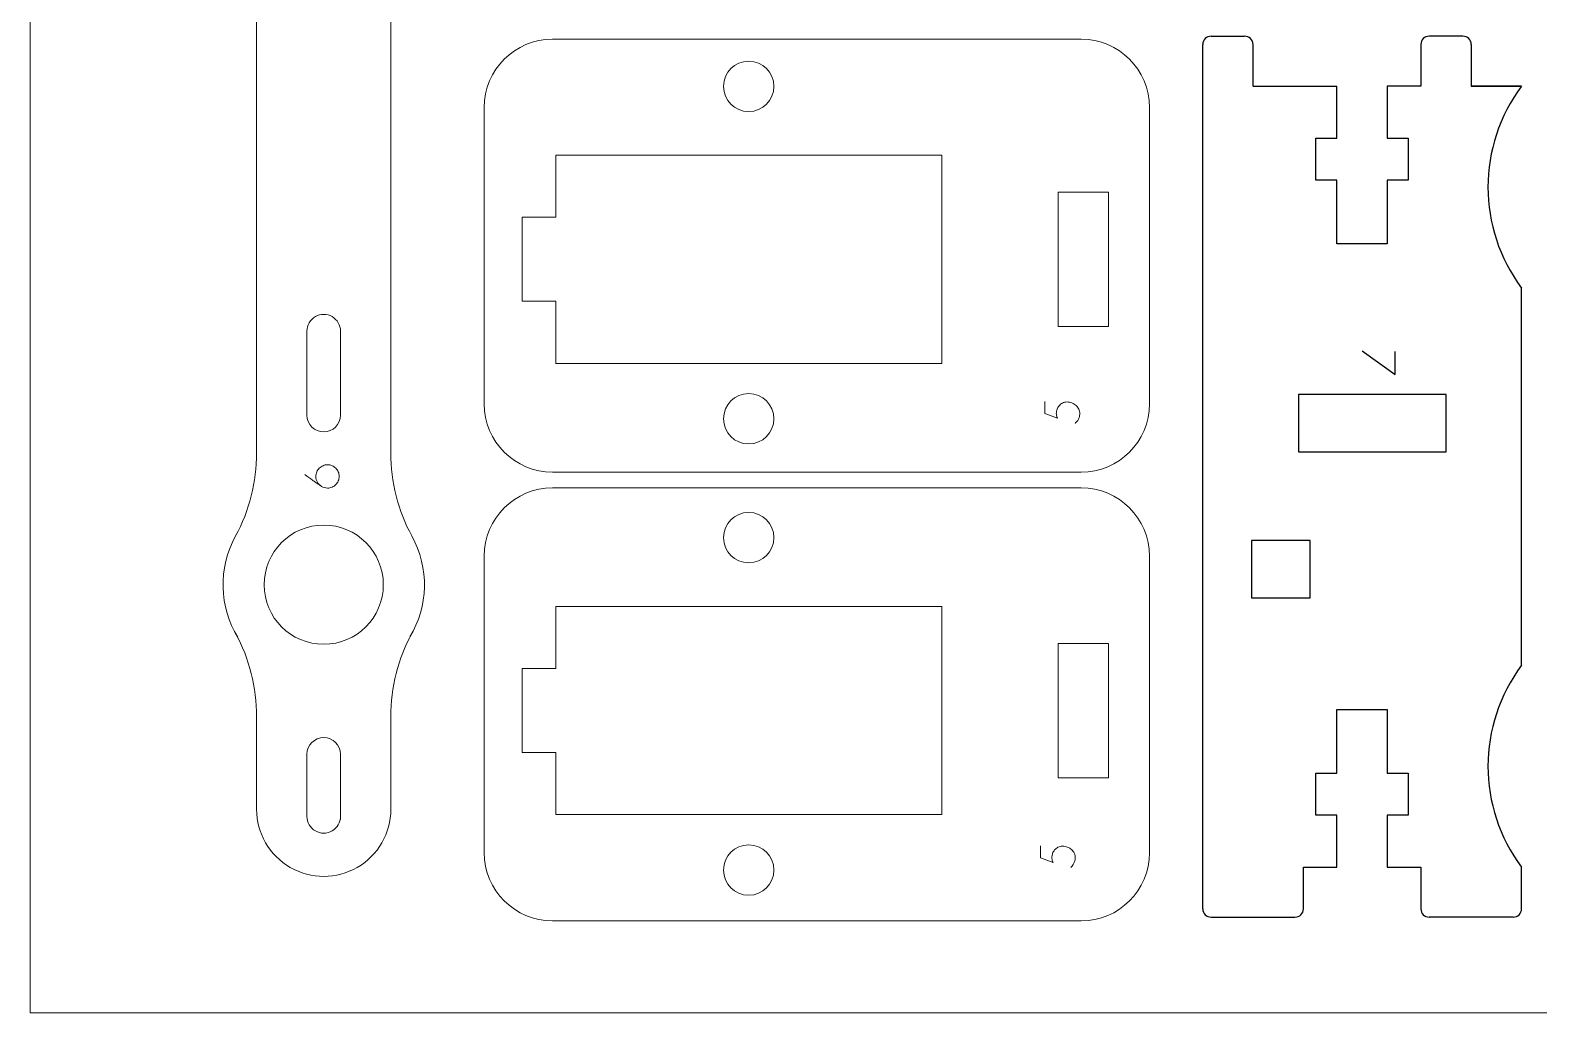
# Model space of a CAD drawing. Header units: centimetres. Extents: x -24 to 24.1, y -20.7 to 0.5.
# Drawn here: x -23.96 to -14.97, y -20.71 to -14.86 of the extents above; entities that cross this region are included whole.
import ezdxf

# ---------------------------------------------------------------- set-up
doc = ezdxf.new("R2010")
doc.units = ezdxf.units.CM
doc.header["$MEASUREMENT"] = 0
for name, color, linetype in [('First Cuts', 1, 'Continuous'), ('Layer 1', 7, 'Continuous'), ('Vector Etch', 5, 'Continuous')]:
    doc.layers.add(name, color=color, linetype=linetype)

msp = doc.modelspace()

# ---------------------------------------------------------------- linework, layer by layer
at = {"layer": 'First Cuts', "color": 3}
msp.add_line((-15.07725, -15.19506), (-15.37725, -15.19506), dxfattribs=at)
at = {"layer": 'First Cuts'}
for points in [[(-16.40722, -17.0328), (-16.40722, -17.3728), (-15.52723, -17.3728), (-15.52723, -17.0328)], [(-16.68722, -17.90237), (-16.68722, -18.24237), (-16.33722, -18.24237), (-16.33722, -17.90237)]]:
    msp.add_lwpolyline(points, close=True, dxfattribs=at)
at = {"layer": 'Layer 1', "color": 3}
for p, q in [((-16.92722, -14.8978), (-16.72722, -14.8978)), ((-15.42725, -14.8978), (-15.62722, -14.8978)), ((-16.97722, -20.09503), (-16.97722, -14.9478)), ((-16.67722, -15.19506), (-16.67722, -14.9478)), ((-15.67722, -14.9478), (-15.67722, -15.19506)), ((-15.37725, -14.9478), (-15.37725, -15.19506)), ((-16.67722, -15.19506), (-16.17722, -15.19506)), ((-16.17722, -15.50506), (-16.17722, -15.19506)), ((-15.67722, -15.19506), (-15.87721, -15.19506)), ((-15.87721, -15.19506), (-15.87721, -15.50506)), ((-15.37725, -15.19506), (-15.07725, -15.19506)), ((-16.30222, -15.75506), (-16.30222, -15.50506)), ((-16.30222, -15.50506), (-16.17722, -15.50506)), ((-15.87721, -15.50506), (-15.75221, -15.50506)), ((-15.75221, -15.50506), (-15.75221, -15.75506)), ((-16.17722, -15.75506), (-16.30222, -15.75506)), ((-16.17722, -16.13506), (-16.17722, -15.75506)), ((-15.75221, -15.75506), (-15.87721, -15.75506)), ((-15.87721, -15.75506), (-15.87721, -16.13506)), ((-15.87721, -16.13506), (-16.17722, -16.13506)), ((-15.07725, -18.64503), (-15.07725, -16.3978)), ((-16.17723, -19.2878), (-16.17723, -18.9078)), ((-16.17723, -18.9078), (-15.87722, -18.9078)), ((-15.87722, -18.9078), (-15.87722, -19.2878)), ((-16.30223, -19.5378), (-16.30223, -19.2878)), ((-16.30223, -19.2878), (-16.17723, -19.2878)), ((-15.87722, -19.2878), (-15.75222, -19.2878)), ((-15.75222, -19.2878), (-15.75222, -19.5378)), ((-16.17723, -19.5378), (-16.30223, -19.5378)), ((-16.17723, -19.8478), (-16.17723, -19.5378)), ((-15.75222, -19.5378), (-15.87722, -19.5378)), ((-15.87722, -19.5378), (-15.87722, -19.8478)), ((-16.37722, -20.09503), (-16.37722, -19.8478)), ((-16.37722, -19.8478), (-16.17723, -19.8478)), ((-15.87722, -19.8478), (-15.67722, -19.8478)), ((-15.67722, -19.8478), (-15.67722, -20.09506)), ((-15.07723, -20.09506), (-15.07725, -19.84783)), ((-16.92722, -20.14503), (-16.42722, -20.14503)), ((-15.12723, -20.14506), (-15.62722, -20.14506))]:
    msp.add_line(p, q, dxfattribs=at)
at = {"layer": 'Layer 1', "color": 250, "lineweight": 9}
msp.add_lwpolyline([(-23.96322, -20.71493), (6.03678, -20.71493), (6.03678, -0.71493), (-23.96322, -0.71493), (-23.96322, -20.71493)], close=True, dxfattribs=at)
at = {"layer": 'Layer 1', "color": 3}
for centre, radius, start, end in [((-16.92722, -14.9478), 0.05, 90, 180), ((-16.72722, -14.9478), 0.05, 0, 90), ((-15.62722, -14.9478), 0.05, 90, 180), ((-15.42725, -14.9478), 0.05, 0, 90), ((-14.27314, -15.79643), 1.00411, 143.208276, 216.791724), ((-14.27308, -19.24642), 1.00417, 143.209394, 216.792198), ((-16.92722, -20.09503), 0.05, 180, 270), ((-16.42722, -20.09503), 0.05, 270, 0), ((-15.62722, -20.09506), 0.05, 180, 270), ((-15.12723, -20.09506), 0.05, 270, 0.003221)]:
    msp.add_arc(centre, radius, start, end, dxfattribs=at)
at = {"layer": 'Layer 1', "color": 3, "lineweight": 9}
for points, knots in [([(-22.73915, -18.45532), (-22.73915, -18.45532), (-22.72627, -18.47762), (-22.72627, -18.47762), (-22.72627, -18.47762), (-22.83614, -18.29766), (-22.84595, -18.06739), (-22.73915, -17.87437), (-22.73915, -17.87437), (-22.65716, -17.72619), (-22.61415, -17.5496), (-22.61415, -17.38025), (-22.61415, -17.38025), (-22.61415, -17.38025), (-22.61415, -14.64493), (-22.61415, -14.64493), (-22.61415, -14.64493), (-22.61415, -14.50202), (-22.53791, -14.36997), (-22.41415, -14.29851), (-22.41415, -14.29851), (-22.29039, -14.22706), (-22.13791, -14.22706), (-22.01415, -14.29851), (-22.01415, -14.29851), (-21.89039, -14.36997), (-21.81415, -14.50202), (-21.81415, -14.64493), (-21.81415, -14.64493), (-21.81415, -14.64493), (-21.81415, -17.38025), (-21.81415, -17.38025), (-21.81415, -17.38025), (-21.81415, -17.5496), (-21.77114, -17.72619), (-21.68915, -17.87437), (-21.68915, -17.87437), (-21.58285, -18.06651), (-21.59207, -18.29553), (-21.70051, -18.47512), (-21.70051, -18.47512), (-21.70051, -18.47512), (-21.68915, -18.45532), (-21.68915, -18.45532), (-21.68915, -18.45532), (-21.77114, -18.6035), (-21.81415, -18.78009), (-21.81415, -18.94944), (-21.81415, -18.94944), (-21.81415, -18.94944), (-21.81415, -19.50218), (-21.81415, -19.50218), (-21.81415, -19.50218), (-21.81415, -19.64509), (-21.89039, -19.77714), (-22.01415, -19.8486), (-22.01415, -19.8486), (-22.13791, -19.92005), (-22.29039, -19.92005), (-22.41415, -19.8486), (-22.41415, -19.8486), (-22.53791, -19.77714), (-22.61415, -19.64509), (-22.61415, -19.50218), (-22.61415, -19.50218), (-22.61415, -19.50218), (-22.61415, -18.94944), (-22.61415, -18.94944), (-22.61415, -18.94944), (-22.61415, -18.78009), (-22.65716, -18.6035), (-22.73915, -18.45532)], [0, 0, 0, 0, 0.0526316, 0.0526316, 0.0526316, 0.0526316, 0.1052632, 0.1052632, 0.1052632, 0.1052632, 0.1578947, 0.1578947, 0.1578947, 0.1578947, 0.2105263, 0.2105263, 0.2105263, 0.2105263, 0.2631579, 0.2631579, 0.2631579, 0.2631579, 0.3157895, 0.3157895, 0.3157895, 0.3157895, 0.3684211, 0.3684211, 0.3684211, 0.3684211, 0.4210526, 0.4210526, 0.4210526, 0.4210526, 0.4736842, 0.4736842, 0.4736842, 0.4736842, 0.5263158, 0.5263158, 0.5263158, 0.5263158, 0.5789474, 0.5789474, 0.5789474, 0.5789474, 0.6315789, 0.6315789, 0.6315789, 0.631579, 0.6842105, 0.6842105, 0.6842105, 0.6842105, 0.7368421, 0.7368421, 0.7368421, 0.7368421, 0.7894737, 0.7894737, 0.7894737, 0.7894737, 0.8421053, 0.8421053, 0.8421053, 0.8421053, 0.8947368, 0.8947368, 0.8947368, 0.8947369, 1, 1, 1, 1]), ([(-20.85126, -14.91511), (-20.85126, -14.91511), (-17.70075, -14.91511), (-17.70075, -14.91511), (-17.70075, -14.91511), (-17.47704, -14.91511), (-17.294, -15.09814), (-17.294, -15.32185), (-17.294, -15.32185), (-17.294, -15.32185), (-17.294, -17.0882), (-17.294, -17.0882), (-17.294, -17.0882), (-17.294, -17.31191), (-17.47704, -17.49494), (-17.70075, -17.49494), (-17.70075, -17.49494), (-17.70075, -17.49494), (-20.85126, -17.49494), (-20.85126, -17.49494), (-20.85126, -17.49494), (-21.07497, -17.49494), (-21.258, -17.31191), (-21.258, -17.0882), (-21.258, -17.0882), (-21.258, -17.0882), (-21.258, -15.32185), (-21.258, -15.32185), (-21.258, -15.32185), (-21.258, -15.09814), (-21.07497, -14.91511), (-20.85126, -14.91511)], [0, 0, 0, 0, 0.1111111, 0.1111111, 0.1111111, 0.1111111, 0.2222222, 0.2222222, 0.2222222, 0.2222222, 0.3333333, 0.3333333, 0.3333333, 0.3333333, 0.4444444, 0.4444444, 0.4444444, 0.4444445, 0.5555556, 0.5555556, 0.5555556, 0.5555556, 0.6666667, 0.6666667, 0.6666667, 0.6666667, 0.7777778, 0.7777778, 0.7777778, 0.7777778, 1, 1, 1, 1]), ([(-20.85126, -17.58794), (-20.85126, -17.58794), (-17.70075, -17.58794), (-17.70075, -17.58794), (-17.70075, -17.58794), (-17.47704, -17.58794), (-17.294, -17.77097), (-17.294, -17.99468), (-17.294, -17.99468), (-17.294, -17.99468), (-17.294, -19.76103), (-17.294, -19.76103), (-17.294, -19.76103), (-17.294, -19.98474), (-17.47704, -20.16777), (-17.70075, -20.16777), (-17.70075, -20.16777), (-17.70075, -20.16777), (-20.85126, -20.16777), (-20.85126, -20.16777), (-20.85126, -20.16777), (-21.07497, -20.16777), (-21.258, -19.98474), (-21.258, -19.76103), (-21.258, -19.76103), (-21.258, -19.76103), (-21.258, -17.99468), (-21.258, -17.99468), (-21.258, -17.99468), (-21.258, -17.77097), (-21.07497, -17.58794), (-20.85126, -17.58794)], [0, 0, 0, 0, 0.1111111, 0.1111111, 0.1111111, 0.1111111, 0.2222222, 0.2222222, 0.2222222, 0.2222222, 0.3333333, 0.3333333, 0.3333333, 0.3333333, 0.4444444, 0.4444444, 0.4444444, 0.4444445, 0.5555556, 0.5555556, 0.5555556, 0.5555556, 0.6666667, 0.6666667, 0.6666667, 0.6666667, 0.7777778, 0.7777778, 0.7777778, 0.7777778, 1, 1, 1, 1])]:
    msp.add_open_spline(points, degree=3, knots=knots, dxfattribs=at)
at = {"layer": 'Layer 1', "color": 1, "lineweight": 9}
for points, knots in [([(-19.83212, -15.19666), (-19.83212, -15.27951), (-19.76497, -15.34666), (-19.68213, -15.34666), (-19.68213, -15.34666), (-19.59928, -15.34667), (-19.53213, -15.27951), (-19.53213, -15.19667), (-19.53213, -15.19667), (-19.53212, -15.11382), (-19.59928, -15.04667), (-19.68212, -15.04666), (-19.68212, -15.04666), (-19.76497, -15.04666), (-19.83212, -15.11382), (-19.83212, -15.19666)], [0, 0, 0, 0, 0.2, 0.2, 0.2, 0.2, 0.4, 0.4, 0.4, 0.4, 0.6, 0.6, 0.6, 0.6, 1, 1, 1, 1]), ([(-20.83212, -15.60665), (-20.83212, -15.60665), (-18.53212, -15.60665), (-18.53212, -15.60665), (-18.53212, -15.60665), (-18.53212, -15.60665), (-18.53212, -16.84665), (-18.53212, -16.84665), (-18.53212, -16.84665), (-18.53212, -16.84665), (-20.83212, -16.84665), (-20.83212, -16.84665), (-20.83212, -16.84665), (-20.83212, -16.84665), (-20.83212, -16.47666), (-20.83212, -16.47666), (-20.83212, -16.47666), (-20.83212, -16.47666), (-21.03213, -16.47666), (-21.03213, -16.47666), (-21.03213, -16.47666), (-21.03213, -16.47666), (-21.03213, -15.97666), (-21.03213, -15.97666), (-21.03213, -15.97666), (-21.03213, -15.97666), (-20.83212, -15.97666), (-20.83212, -15.97666), (-20.83212, -15.97666), (-20.83212, -15.97666), (-20.83212, -15.60665), (-20.83212, -15.60665)], [0, 0, 0, 0, 0.1111111, 0.1111111, 0.1111111, 0.1111111, 0.2222222, 0.2222222, 0.2222222, 0.2222222, 0.3333333, 0.3333333, 0.3333333, 0.3333333, 0.4444444, 0.4444444, 0.4444444, 0.4444445, 0.5555556, 0.5555556, 0.5555556, 0.5555556, 0.6666667, 0.6666667, 0.6666667, 0.6666667, 0.7777778, 0.7777778, 0.7777778, 0.7777778, 1, 1, 1, 1]), ([(-17.83857, -15.82666), (-17.83857, -15.82666), (-17.53856, -15.82666), (-17.53856, -15.82666), (-17.53856, -15.82666), (-17.53856, -15.82666), (-17.53856, -16.62666), (-17.53856, -16.62666), (-17.53856, -16.62666), (-17.53856, -16.62666), (-17.83857, -16.62666), (-17.83857, -16.62666), (-17.83857, -16.62666), (-17.83857, -16.62666), (-17.83857, -15.82666), (-17.83857, -15.82666)], [0, 0, 0, 0, 0.2, 0.2, 0.2, 0.2, 0.4, 0.4, 0.4, 0.4, 0.6, 0.6, 0.6, 0.6, 1, 1, 1, 1]), ([(-22.11415, -17.15485), (-22.11415, -17.15485), (-22.11415, -16.65485), (-22.11415, -16.65485), (-22.11415, -16.65485), (-22.11415, -16.61912), (-22.13321, -16.58611), (-22.16415, -16.56824), (-22.16415, -16.56824), (-22.19509, -16.55038), (-22.23321, -16.55038), (-22.26415, -16.56824), (-22.26415, -16.56824), (-22.29509, -16.58611), (-22.31415, -16.61912), (-22.31415, -16.65485), (-22.31415, -16.65485), (-22.31415, -16.65485), (-22.31415, -17.15485), (-22.31415, -17.15485), (-22.31415, -17.15485), (-22.31415, -17.21007), (-22.26938, -17.25484), (-22.21415, -17.25484), (-22.21415, -17.25484), (-22.15892, -17.25485), (-22.11415, -17.21007), (-22.11415, -17.15485)], [0, 0, 0, 0, 0.125, 0.125, 0.125, 0.125, 0.25, 0.25, 0.25, 0.25, 0.375, 0.375, 0.375, 0.375, 0.5, 0.5, 0.5, 0.5, 0.625, 0.625, 0.625, 0.625, 0.75, 0.75, 0.75, 0.75, 1, 1, 1, 1]), ([(-19.83212, -17.17665), (-19.83212, -17.25951), (-19.76497, -17.32666), (-19.68213, -17.32666), (-19.68213, -17.32666), (-19.59928, -17.32666), (-19.53213, -17.25951), (-19.53213, -17.17667), (-19.53213, -17.17667), (-19.53212, -17.09382), (-19.59928, -17.02667), (-19.68212, -17.02666), (-19.68212, -17.02666), (-19.76497, -17.02666), (-19.83212, -17.09382), (-19.83212, -17.17665)], [0, 0, 0, 0, 0.2, 0.2, 0.2, 0.2, 0.4, 0.4, 0.4, 0.4, 0.6, 0.6, 0.6, 0.6, 1, 1, 1, 1]), ([(-19.83212, -17.88457), (-19.83212, -17.96742), (-19.76497, -18.03457), (-19.68213, -18.03457), (-19.68213, -18.03457), (-19.59928, -18.03458), (-19.53213, -17.96742), (-19.53213, -17.88458), (-19.53213, -17.88458), (-19.53212, -17.80173), (-19.59928, -17.73458), (-19.68212, -17.73457), (-19.68212, -17.73457), (-19.76497, -17.73457), (-19.83212, -17.80173), (-19.83212, -17.88457)], [0, 0, 0, 0, 0.2, 0.2, 0.2, 0.2, 0.4, 0.4, 0.4, 0.4, 0.6, 0.6, 0.6, 0.6, 1, 1, 1, 1]), ([(-22.21415, -18.51984), (-22.0181, -18.51984), (-21.85915, -18.3609), (-21.85915, -18.16485), (-21.85915, -18.16485), (-21.85915, -17.96879), (-22.01809, -17.80985), (-22.21415, -17.80985), (-22.21415, -17.80985), (-22.41021, -17.80984), (-22.56915, -17.96879), (-22.56915, -18.16484), (-22.56915, -18.16484), (-22.56915, -18.3609), (-22.41021, -18.51984), (-22.21415, -18.51984)], [0, 0, 0, 0, 0.2, 0.2, 0.2, 0.2, 0.4, 0.4, 0.4, 0.4, 0.6, 0.6, 0.6, 0.6, 1, 1, 1, 1]), ([(-20.83212, -18.29456), (-20.83212, -18.29456), (-18.53212, -18.29456), (-18.53212, -18.29456), (-18.53212, -18.29456), (-18.53212, -18.29456), (-18.53212, -19.53456), (-18.53212, -19.53456), (-18.53212, -19.53456), (-18.53212, -19.53456), (-20.83212, -19.53456), (-20.83212, -19.53456), (-20.83212, -19.53456), (-20.83212, -19.53456), (-20.83212, -19.16457), (-20.83212, -19.16457), (-20.83212, -19.16457), (-20.83212, -19.16457), (-21.03213, -19.16457), (-21.03213, -19.16457), (-21.03213, -19.16457), (-21.03213, -19.16457), (-21.03213, -18.66457), (-21.03213, -18.66457), (-21.03213, -18.66457), (-21.03213, -18.66457), (-20.83212, -18.66457), (-20.83212, -18.66457), (-20.83212, -18.66457), (-20.83212, -18.66457), (-20.83212, -18.29456), (-20.83212, -18.29456)], [0, 0, 0, 0, 0.1111111, 0.1111111, 0.1111111, 0.1111111, 0.2222222, 0.2222222, 0.2222222, 0.2222222, 0.3333333, 0.3333333, 0.3333333, 0.3333333, 0.4444444, 0.4444444, 0.4444444, 0.4444445, 0.5555556, 0.5555556, 0.5555556, 0.5555556, 0.6666667, 0.6666667, 0.6666667, 0.6666667, 0.7777778, 0.7777778, 0.7777778, 0.7777778, 1, 1, 1, 1]), ([(-17.83857, -18.51457), (-17.83857, -18.51457), (-17.53856, -18.51457), (-17.53856, -18.51457), (-17.53856, -18.51457), (-17.53856, -18.51457), (-17.53856, -19.31457), (-17.53856, -19.31457), (-17.53856, -19.31457), (-17.53856, -19.31457), (-17.83857, -19.31457), (-17.83857, -19.31457), (-17.83857, -19.31457), (-17.83857, -19.31457), (-17.83857, -18.51457), (-17.83857, -18.51457)], [0, 0, 0, 0, 0.2, 0.2, 0.2, 0.2, 0.4, 0.4, 0.4, 0.4, 0.6, 0.6, 0.6, 0.6, 1, 1, 1, 1]), ([(-22.11415, -19.56293), (-22.11415, -19.56293), (-22.11415, -19.54484), (-22.11415, -19.54484), (-22.11415, -19.54484), (-22.11415, -19.58057), (-22.13321, -19.61358), (-22.16415, -19.63145), (-22.16415, -19.63145), (-22.19509, -19.64931), (-22.23321, -19.64931), (-22.26415, -19.63145), (-22.26415, -19.63145), (-22.29509, -19.61358), (-22.31415, -19.58057), (-22.31415, -19.54484), (-22.31415, -19.54484), (-22.31415, -19.54484), (-22.31415, -19.17484), (-22.31415, -19.17484), (-22.31415, -19.17484), (-22.31415, -19.11962), (-22.26938, -19.07485), (-22.21415, -19.07485), (-22.21415, -19.07485), (-22.15892, -19.07484), (-22.11415, -19.11962), (-22.11415, -19.17484), (-22.11415, -19.17484), (-22.11415, -19.17484), (-22.11415, -19.56293), (-22.11415, -19.56293)], [0, 0, 0, 0, 0.1111111, 0.1111111, 0.1111111, 0.1111111, 0.2222222, 0.2222222, 0.2222222, 0.2222222, 0.3333333, 0.3333333, 0.3333333, 0.3333333, 0.4444444, 0.4444444, 0.4444444, 0.4444445, 0.5555556, 0.5555556, 0.5555556, 0.5555556, 0.6666667, 0.6666667, 0.6666667, 0.6666667, 0.7777778, 0.7777778, 0.7777778, 0.7777778, 1, 1, 1, 1]), ([(-19.83212, -19.86456), (-19.83212, -19.94742), (-19.76497, -20.01457), (-19.68213, -20.01457), (-19.68213, -20.01457), (-19.59928, -20.01457), (-19.53213, -19.94742), (-19.53213, -19.86458), (-19.53213, -19.86458), (-19.53212, -19.78173), (-19.59928, -19.71458), (-19.68212, -19.71457), (-19.68212, -19.71457), (-19.76497, -19.71457), (-19.83212, -19.78173), (-19.83212, -19.86456)], [0, 0, 0, 0, 0.2, 0.2, 0.2, 0.2, 0.4, 0.4, 0.4, 0.4, 0.6, 0.6, 0.6, 0.6, 1, 1, 1, 1])]:
    msp.add_open_spline(points, degree=3, knots=knots, dxfattribs=at)
at = {"layer": 'Layer 1', "color": 250, "lineweight": 9}
for points in [[(-17.7373, -17.20391), (-17.73598, -17.20278), (-17.73387, -17.20071), (-17.73094, -17.1977), (-17.73094, -17.1977), (-17.72803, -17.19469), (-17.72502, -17.19079), (-17.72192, -17.18599), (-17.72192, -17.18599), (-17.71881, -17.18119), (-17.71604, -17.17541), (-17.71358, -17.16863), (-17.71358, -17.16863), (-17.71114, -17.16186), (-17.70983, -17.15396), (-17.70964, -17.14493), (-17.70964, -17.14493), (-17.70964, -17.1359), (-17.71161, -17.12729), (-17.71557, -17.1191), (-17.71557, -17.1191), (-17.71952, -17.11092), (-17.72498, -17.10363), (-17.73193, -17.09723), (-17.73193, -17.09723), (-17.7389, -17.09084), (-17.74699, -17.08576), (-17.75621, -17.08199), (-17.75621, -17.08199), (-17.76543, -17.07823), (-17.77521, -17.07635), (-17.78556, -17.07635), (-17.78556, -17.07635), (-17.79591, -17.07635), (-17.80503, -17.07856), (-17.81293, -17.08298), (-17.81293, -17.08298), (-17.82084, -17.0874), (-17.82746, -17.09281), (-17.83283, -17.09921), (-17.83283, -17.09921), (-17.83819, -17.1056), (-17.84219, -17.11238), (-17.84482, -17.11953), (-17.84482, -17.11953), (-17.84745, -17.12668), (-17.84878, -17.13298), (-17.84878, -17.13844), (-17.84878, -17.13844), (-17.84934, -17.14182), (-17.84944, -17.1454), (-17.84906, -17.14916), (-17.84906, -17.14916), (-17.84867, -17.15236), (-17.84801, -17.15612), (-17.84707, -17.16045), (-17.84707, -17.16045), (-17.84614, -17.16478), (-17.84463, -17.1692), (-17.84257, -17.17371), (-17.84257, -17.17371), (-17.84257, -17.17371), (-17.91764, -17.14549), (-17.91764, -17.14549), (-17.91764, -17.14549), (-17.91764, -17.14549), (-17.91764, -17.07437), (-17.91764, -17.07437), (-17.91764, -17.07437), (-17.91764, -17.07437), (-17.91764, -17.14549), (-17.91764, -17.14549), (-17.91764, -17.14549), (-17.91764, -17.14549), (-17.84257, -17.17371), (-17.84257, -17.17371), (-17.84257, -17.17371), (-17.84463, -17.1692), (-17.84614, -17.16478), (-17.84707, -17.16045), (-17.84707, -17.16045), (-17.84801, -17.15612), (-17.84867, -17.15236), (-17.84906, -17.14916), (-17.84906, -17.14916), (-17.84944, -17.1454), (-17.84934, -17.14182), (-17.84878, -17.13844), (-17.84878, -17.13844), (-17.84878, -17.13298), (-17.84745, -17.12668), (-17.84482, -17.11953), (-17.84482, -17.11953), (-17.84219, -17.11238), (-17.83819, -17.1056), (-17.83283, -17.09921), (-17.83283, -17.09921), (-17.82746, -17.09281), (-17.82084, -17.0874), (-17.81293, -17.08298), (-17.81293, -17.08298), (-17.80503, -17.07856), (-17.79591, -17.07635), (-17.78556, -17.07635), (-17.78556, -17.07635), (-17.77521, -17.07635), (-17.76543, -17.07823), (-17.75621, -17.08199), (-17.75621, -17.08199), (-17.74699, -17.08576), (-17.7389, -17.09084), (-17.73193, -17.09723), (-17.73193, -17.09723), (-17.72498, -17.10363), (-17.71952, -17.11092), (-17.71557, -17.1191), (-17.71557, -17.1191), (-17.71161, -17.12729), (-17.70964, -17.1359), (-17.70964, -17.14493), (-17.70964, -17.14493), (-17.70983, -17.15396), (-17.71114, -17.16186), (-17.71358, -17.16863), (-17.71358, -17.16863), (-17.71604, -17.17541), (-17.71881, -17.18119), (-17.72192, -17.18599), (-17.72192, -17.18599), (-17.72502, -17.19079), (-17.72803, -17.19469), (-17.73094, -17.1977), (-17.73094, -17.1977), (-17.73387, -17.20071), (-17.73598, -17.20278), (-17.7373, -17.20391)], [(-17.76376, -19.84974), (-17.76243, -19.84861), (-17.76033, -19.84654), (-17.75741, -19.84353), (-17.75741, -19.84353), (-17.75449, -19.84052), (-17.75148, -19.83662), (-17.74838, -19.83182), (-17.74838, -19.83182), (-17.74527, -19.82702), (-17.7425, -19.82124), (-17.74005, -19.81446), (-17.74005, -19.81446), (-17.73761, -19.80769), (-17.73629, -19.79979), (-17.7361, -19.79076), (-17.7361, -19.79076), (-17.7361, -19.78173), (-17.73807, -19.77312), (-17.74203, -19.76493), (-17.74203, -19.76493), (-17.74598, -19.75675), (-17.75144, -19.74946), (-17.75839, -19.74306), (-17.75839, -19.74306), (-17.76536, -19.73667), (-17.77345, -19.73159), (-17.78267, -19.72782), (-17.78267, -19.72782), (-17.79189, -19.72406), (-17.80167, -19.72218), (-17.81202, -19.72218), (-17.81202, -19.72218), (-17.82237, -19.72218), (-17.83149, -19.72439), (-17.83938, -19.72881), (-17.83938, -19.72881), (-17.8473, -19.73323), (-17.85393, -19.73864), (-17.85929, -19.74504), (-17.85929, -19.74504), (-17.86465, -19.75143), (-17.86865, -19.75821), (-17.87129, -19.76536), (-17.87129, -19.76536), (-17.87391, -19.77251), (-17.87523, -19.77881), (-17.87523, -19.78427), (-17.87523, -19.78427), (-17.87579, -19.78765), (-17.8759, -19.79123), (-17.87551, -19.79499), (-17.87551, -19.79499), (-17.87513, -19.79819), (-17.87448, -19.80195), (-17.87354, -19.80628), (-17.87354, -19.80628), (-17.8726, -19.81061), (-17.8711, -19.81503), (-17.86903, -19.81954), (-17.86903, -19.81954), (-17.86903, -19.81954), (-17.9441, -19.79132), (-17.9441, -19.79132), (-17.9441, -19.79132), (-17.9441, -19.79132), (-17.9441, -19.7202), (-17.9441, -19.7202), (-17.9441, -19.7202), (-17.9441, -19.7202), (-17.9441, -19.79132), (-17.9441, -19.79132), (-17.9441, -19.79132), (-17.9441, -19.79132), (-17.86903, -19.81954), (-17.86903, -19.81954), (-17.86903, -19.81954), (-17.8711, -19.81503), (-17.8726, -19.81061), (-17.87354, -19.80628), (-17.87354, -19.80628), (-17.87448, -19.80195), (-17.87513, -19.79819), (-17.87551, -19.79499), (-17.87551, -19.79499), (-17.8759, -19.79123), (-17.87579, -19.78765), (-17.87523, -19.78427), (-17.87523, -19.78427), (-17.87523, -19.77881), (-17.87391, -19.77251), (-17.87129, -19.76536), (-17.87129, -19.76536), (-17.86865, -19.75821), (-17.86465, -19.75143), (-17.85929, -19.74504), (-17.85929, -19.74504), (-17.85393, -19.73864), (-17.8473, -19.73323), (-17.83938, -19.72881), (-17.83938, -19.72881), (-17.83149, -19.72439), (-17.82237, -19.72218), (-17.81202, -19.72218), (-17.81202, -19.72218), (-17.80167, -19.72218), (-17.79189, -19.72406), (-17.78267, -19.72782), (-17.78267, -19.72782), (-17.77345, -19.73159), (-17.76536, -19.73667), (-17.75839, -19.74306), (-17.75839, -19.74306), (-17.75144, -19.74946), (-17.74598, -19.75675), (-17.74203, -19.76493), (-17.74203, -19.76493), (-17.73807, -19.77312), (-17.7361, -19.78173), (-17.7361, -19.79076), (-17.7361, -19.79076), (-17.73629, -19.79979), (-17.73761, -19.80769), (-17.74005, -19.81446), (-17.74005, -19.81446), (-17.7425, -19.82124), (-17.74527, -19.82702), (-17.74838, -19.83182), (-17.74838, -19.83182), (-17.75148, -19.83662), (-17.75449, -19.84052), (-17.75741, -19.84353), (-17.75741, -19.84353), (-17.76033, -19.84654), (-17.76243, -19.84861), (-17.76376, -19.84974)]]:
    msp.add_open_spline(points, degree=3, knots=[0, 0, 0, 0, 0.0285714, 0.0285714, 0.0285714, 0.0285714, 0.0571429, 0.0571429, 0.0571429, 0.0571429, 0.0857143, 0.0857143, 0.0857143, 0.0857143, 0.1142857, 0.1142857, 0.1142857, 0.1142857, 0.1428571, 0.1428571, 0.1428571, 0.1428572, 0.1714286, 0.1714286, 0.1714286, 0.1714286, 0.2, 0.2, 0.2, 0.2, 0.2285714, 0.2285714, 0.2285714, 0.2285714, 0.2571429, 0.2571429, 0.2571429, 0.2571429, 0.2857143, 0.2857143, 0.2857143, 0.2857143, 0.3142857, 0.3142857, 0.3142857, 0.3142857, 0.3428571, 0.3428571, 0.3428571, 0.3428572, 0.3714286, 0.3714286, 0.3714286, 0.3714286, 0.4, 0.4, 0.4, 0.4, 0.4285714, 0.4285714, 0.4285714, 0.4285714, 0.4571429, 0.4571429, 0.4571429, 0.4571429, 0.4857143, 0.4857143, 0.4857143, 0.4857143, 0.5142857, 0.5142857, 0.5142857, 0.5142857, 0.5428571, 0.5428571, 0.5428571, 0.5428572, 0.5714286, 0.5714286, 0.5714286, 0.5714286, 0.6, 0.6, 0.6, 0.6, 0.6285714, 0.6285714, 0.6285714, 0.6285714, 0.6571429, 0.6571429, 0.6571429, 0.6571429, 0.6857143, 0.6857143, 0.6857143, 0.6857143, 0.7142857, 0.7142857, 0.7142857, 0.7142857, 0.7428571, 0.7428571, 0.7428571, 0.7428572, 0.7714286, 0.7714286, 0.7714286, 0.7714286, 0.8, 0.8, 0.8, 0.8, 0.8285714, 0.8285714, 0.8285714, 0.8285714, 0.8571429, 0.8571429, 0.8571429, 0.8571429, 0.8857143, 0.8857143, 0.8857143, 0.8857143, 0.9142857, 0.9142857, 0.9142857, 0.9142857, 0.9428571, 0.9428571, 0.9428571, 0.9428572, 1, 1, 1, 1], dxfattribs=at)
at = {"layer": 'Layer 1', "color": 5, "lineweight": 9}
msp.add_open_spline([(-22.32632, -17.50941), (-22.30957, -17.52145), (-22.29433, -17.53237), (-22.2806, -17.54215), (-22.2806, -17.54215), (-22.27477, -17.54629), (-22.26893, -17.55043), (-22.2631, -17.55457), (-22.2631, -17.55457), (-22.25727, -17.55871), (-22.25191, -17.56252), (-22.24701, -17.566), (-22.24701, -17.566), (-22.24212, -17.56948), (-22.23794, -17.57244), (-22.23445, -17.57489), (-22.23445, -17.57489), (-22.23097, -17.57733), (-22.22858, -17.57893), (-22.22726, -17.57969), (-22.22726, -17.57969), (-22.21616, -17.58608), (-22.20421, -17.58928), (-22.19142, -17.58928), (-22.19142, -17.58928), (-22.18182, -17.58928), (-22.17284, -17.58745), (-22.16446, -17.58378), (-22.16446, -17.58378), (-22.15609, -17.58011), (-22.14875, -17.57517), (-22.14245, -17.56896), (-22.14245, -17.56896), (-22.13615, -17.56275), (-22.13116, -17.55546), (-22.12749, -17.54709), (-22.12749, -17.54709), (-22.12382, -17.53872), (-22.12199, -17.52973), (-22.12199, -17.52014), (-22.12199, -17.52014), (-22.12199, -17.51054), (-22.12382, -17.50151), (-22.12749, -17.49304), (-22.12749, -17.49304), (-22.13116, -17.48458), (-22.13615, -17.47719), (-22.14245, -17.47089), (-22.14245, -17.47089), (-22.14875, -17.46459), (-22.15609, -17.4596), (-22.16446, -17.45593), (-22.16446, -17.45593), (-22.17284, -17.45226), (-22.18182, -17.45043), (-22.19142, -17.45043), (-22.19142, -17.45043), (-22.20101, -17.45043), (-22.21, -17.45226), (-22.21837, -17.45593), (-22.21837, -17.45593), (-22.22674, -17.4596), (-22.23408, -17.46459), (-22.24038, -17.47089), (-22.24038, -17.47089), (-22.24668, -17.47719), (-22.25167, -17.48458), (-22.25534, -17.49304), (-22.25534, -17.49304), (-22.25901, -17.50151), (-22.26084, -17.51054), (-22.26084, -17.52014), (-22.26084, -17.52014), (-22.26084, -17.53256), (-22.25774, -17.54408), (-22.25153, -17.55471), (-22.25153, -17.55471), (-22.24532, -17.56534), (-22.23723, -17.57367), (-22.22726, -17.57969), (-22.22726, -17.57969), (-22.23723, -17.57367), (-22.24532, -17.56534), (-22.25153, -17.55471), (-22.25153, -17.55471), (-22.25774, -17.54408), (-22.26084, -17.53256), (-22.26084, -17.52014), (-22.26084, -17.52014), (-22.26084, -17.51054), (-22.25901, -17.50151), (-22.25534, -17.49304), (-22.25534, -17.49304), (-22.25167, -17.48458), (-22.24668, -17.47719), (-22.24038, -17.47089), (-22.24038, -17.47089), (-22.23408, -17.46459), (-22.22674, -17.4596), (-22.21837, -17.45593), (-22.21837, -17.45593), (-22.21, -17.45226), (-22.20101, -17.45043), (-22.19142, -17.45043), (-22.19142, -17.45043), (-22.18182, -17.45043), (-22.17284, -17.45226), (-22.16446, -17.45593), (-22.16446, -17.45593), (-22.15609, -17.4596), (-22.14875, -17.46459), (-22.14245, -17.47089), (-22.14245, -17.47089), (-22.13615, -17.47719), (-22.13116, -17.48458), (-22.12749, -17.49304), (-22.12749, -17.49304), (-22.12382, -17.50151), (-22.12199, -17.51054), (-22.12199, -17.52014), (-22.12199, -17.52014), (-22.12199, -17.52973), (-22.12382, -17.53872), (-22.12749, -17.54709), (-22.12749, -17.54709), (-22.13116, -17.55546), (-22.13615, -17.56275), (-22.14245, -17.56896), (-22.14245, -17.56896), (-22.14875, -17.57517), (-22.15609, -17.58011), (-22.16446, -17.58378), (-22.16446, -17.58378), (-22.17284, -17.58745), (-22.18182, -17.58928), (-22.19142, -17.58928), (-22.19142, -17.58928), (-22.20421, -17.58928), (-22.21616, -17.58608), (-22.22726, -17.57969), (-22.22726, -17.57969), (-22.22858, -17.57893), (-22.23097, -17.57733), (-22.23445, -17.57489), (-22.23445, -17.57489), (-22.23794, -17.57244), (-22.24212, -17.56948), (-22.24701, -17.566), (-22.24701, -17.566), (-22.25191, -17.56252), (-22.25727, -17.55871), (-22.2631, -17.55457), (-22.2631, -17.55457), (-22.26893, -17.55043), (-22.27477, -17.54629), (-22.2806, -17.54215), (-22.2806, -17.54215), (-22.29433, -17.53237), (-22.30957, -17.52145), (-22.32632, -17.50941)], degree=3, knots=[0, 0, 0, 0, 0.0243902, 0.0243902, 0.0243902, 0.0243903, 0.0487805, 0.0487805, 0.0487805, 0.0487805, 0.0731707, 0.0731707, 0.0731707, 0.0731707, 0.097561, 0.097561, 0.097561, 0.097561, 0.1219512, 0.1219512, 0.1219512, 0.1219512, 0.1463415, 0.1463415, 0.1463415, 0.1463415, 0.1707317, 0.1707317, 0.1707317, 0.1707317, 0.195122, 0.195122, 0.195122, 0.195122, 0.2195122, 0.2195122, 0.2195122, 0.2195122, 0.2439024, 0.2439024, 0.2439024, 0.2439024, 0.2682927, 0.2682927, 0.2682927, 0.2682927, 0.2926829, 0.2926829, 0.2926829, 0.2926829, 0.3170732, 0.3170732, 0.3170732, 0.3170732, 0.3414634, 0.3414634, 0.3414634, 0.3414634, 0.3658537, 0.3658537, 0.3658537, 0.3658537, 0.3902439, 0.3902439, 0.3902439, 0.3902439, 0.4146341, 0.4146341, 0.4146341, 0.4146342, 0.4390244, 0.4390244, 0.4390244, 0.4390244, 0.4634146, 0.4634146, 0.4634146, 0.4634146, 0.4878049, 0.4878049, 0.4878049, 0.4878049, 0.5121951, 0.5121951, 0.5121951, 0.5121951, 0.5365854, 0.5365854, 0.5365854, 0.5365854, 0.5609756, 0.5609756, 0.5609756, 0.5609756, 0.5853659, 0.5853659, 0.5853659, 0.5853659, 0.6097561, 0.6097561, 0.6097561, 0.6097561, 0.6341463, 0.6341463, 0.6341463, 0.6341464, 0.6585366, 0.6585366, 0.6585366, 0.6585366, 0.6829268, 0.6829268, 0.6829268, 0.6829268, 0.7073171, 0.7073171, 0.7073171, 0.7073171, 0.7317073, 0.7317073, 0.7317073, 0.7317073, 0.7560976, 0.7560976, 0.7560976, 0.7560976, 0.7804878, 0.7804878, 0.7804878, 0.7804878, 0.804878, 0.804878, 0.804878, 0.8048781, 0.8292683, 0.8292683, 0.8292683, 0.8292683, 0.8536585, 0.8536585, 0.8536585, 0.8536585, 0.8780488, 0.8780488, 0.8780488, 0.8780488, 0.902439, 0.902439, 0.902439, 0.902439, 0.9268293, 0.9268293, 0.9268293, 0.9268293, 0.9512195, 0.9512195, 0.9512195, 0.9512195, 1, 1, 1, 1], dxfattribs=at)
at = {"layer": 'Vector Etch'}
for p, q in [((-16.02722, -16.77266), (-15.83063, -16.91328)), ((-15.83063, -16.91328), (-15.83063, -16.77556))]:
    msp.add_line(p, q, dxfattribs=at)

doc.saveas('drawing.dxf')
